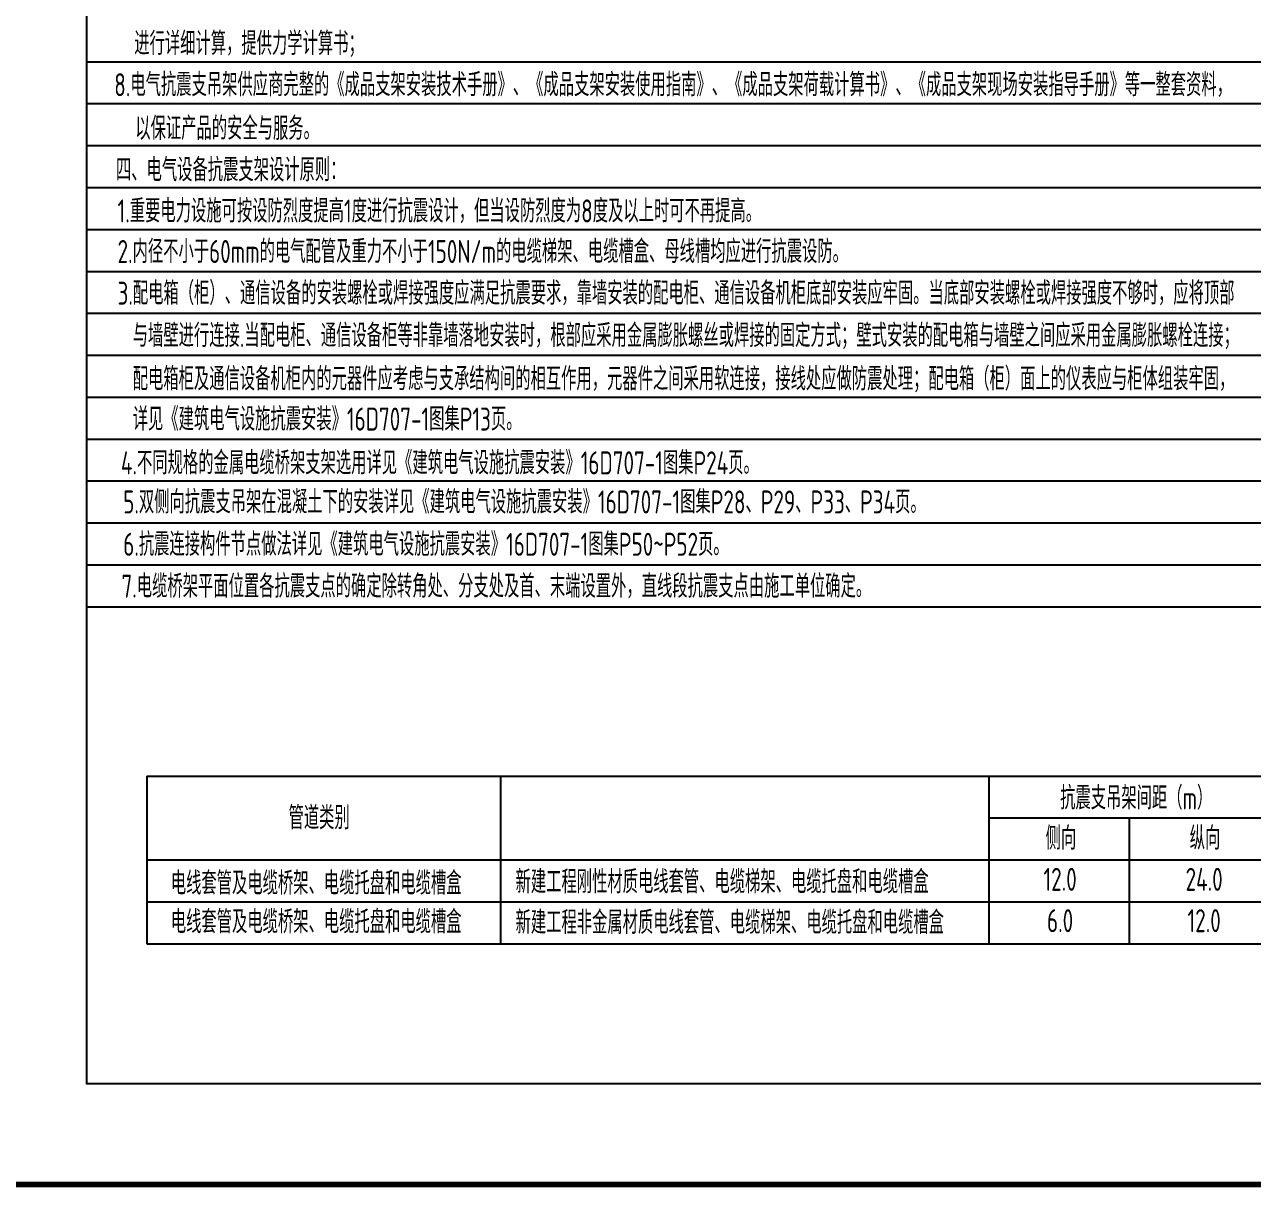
# Model space of a CAD drawing. Extents: x 2803505 to 5851001, y -1372902 to 24339.
# Drawn here: x 3328393 to 3349740, y -628904 to -608683 of the extents above; entities that cross this region are included whole.
import ezdxf

# ---------------------------------------------------------------- set-up
doc = ezdxf.new("R2010")
doc.units = 0
doc.header["$LTSCALE"] = 1000
doc.header["$MEASUREMENT"] = 0
doc.layers.add('TEL_TEXT', color=7, linetype='CONTINUOUS')
doc.layers.add('图框', color=147, linetype='CONTINUOUS', lineweight=20)
doc.styles.add('TSSD_Dimension', font='Tssdeng.shx', dxfattribs={"width": 0.7, "bigfont": 'tssdchn.shx'})

msp = doc.modelspace()

# ---------------------------------------------------------------- linework, layer by layer
at = {"layer": 'TEL_TEXT'}
for p, q in [((3330516.4, -621749.9), (3330516.4, -624665.9)), ((3330516.4, -621749.9), (3350163.9, -621749.9)), ((3336669.9, -621749.9), (3336669.9, -624665.9)), ((3345159, -621749.9), (3345159, -624665.9)), ((3345159, -622478.9), (3350163.9, -622478.9)), ((3347594.1, -622478.9), (3347594.1, -624665.9)), ((3330516.4, -623207.9), (3350163.9, -623207.9)), ((3330516.4, -623207.9), (3350163.9, -623207.9)), ((3330516.4, -623936.9), (3350163.9, -623936.9)), ((3330516.4, -624665.9), (3350163.9, -624665.9))]:
    msp.add_line(p, q, dxfattribs=at)
for points in [[(3329472.4, -591833), (3329472.4, -627093.4), (3351456.8, -627093.4), (3351456.8, -591833)], [(3329472.4, -609329), (3351456.8, -609329)], [(3329472.4, -610058), (3351456.8, -610058)], [(3329472.4, -610787), (3351456.8, -610787)], [(3329472.4, -611516), (3351456.8, -611516)], [(3329472.4, -612245), (3351456.8, -612245)], [(3329472.4, -612974), (3351456.8, -612974)], [(3329472.4, -613703), (3351456.8, -613703)], [(3329472.4, -614432), (3351456.8, -614432)], [(3329472.4, -615161), (3351456.8, -615161)], [(3329472.4, -615890), (3351456.8, -615890)], [(3329472.4, -616619), (3351456.8, -616619)], [(3329472.4, -617348), (3351456.8, -617348)], [(3329472.4, -618077), (3351456.8, -618077)], [(3329472.4, -618806), (3351456.8, -618806)]]:
    msp.add_lwpolyline(points, dxfattribs=at)
at = {"layer": '图框', "const_width": 100}
msp.add_lwpolyline([(3304059.5, -628853.6), (3359959.5, -628853.6), (3359959.5, -588853.6), (3304059.5, -588853.6)], close=True, dxfattribs=at)

# ---------------------------------------------------------------- texts
at = {"layer": 'TEL_TEXT', "style": 'TSSD_Dimension', "width": 0.7}
for s, p in [('进行详细计算，提供力学计算书；', (3330300.3, -609211.7)), ('8.电气抗震支吊架供应商完整的《成品支架安装技术手册》、《成品支架安装使用指南》、《成品支架荷载计算书》、《成品支架现场安装指导手册》等一整套资料，', (3329951.7, -609929.1)), ('以保证产品的安全与服务。', (3330318.1, -610688.4)), ('四、电气设备抗震支架设计原则：', (3329981.8, -611409.3)), ('  1.重要电力设施可按设防烈度提高1度进行抗震设计，但当设防烈度为8度及以上时可不再提高。', (3329669.8, -612124.5)), ('  2.内径不小于60mm的电气配管及重力不小于150N/m的电缆梯架、电缆槽盒、母线槽均应进行抗震设防。', (3329669.8, -612829.1)), ('  3.配电箱（柜）、通信设备的安装螺栓或焊接强度应满足抗震要求，靠墙安装的配电柜、通信设备机柜底部安装应牢固。当底部安装螺栓或焊接强度不够时，应将顶部', (3329669.8, -613554.2)), ('与墙壁进行连接.当配电柜、通信设备柜等非靠墙落地安装时，根部应采用金属膨胀螺丝或焊接的固定方式；壁式安装的配电箱与墙壁之间应采用金属膨胀螺栓连接；', (3330273.2, -614289.5)), ('配电箱柜及通信设备机柜内的元器件应考虑与支承结构间的相互作用，元器件之间采用软连接，接线处应做防震处理；配电箱（柜）面上的仪表应与柜体组装牢固，', (3330273.2, -615043.2)), ('详见《建筑电气设施抗震安装》16D707-1图集P13页。', (3330273.2, -615743.2)), ('  4.不同规格的金属电缆桥架支架选用详见《建筑电气设施抗震安装》16D707-1图集P24页。', (3329728.3, -616504.3)), ('  5.双侧向抗震支吊架在混凝土下的安装详见《建筑电气设施抗震安装》16D707-1图集P28、P29、P33、P34页。', (3329767.7, -617184.3)), ('  6.抗震连接构件节点做法详见《建筑电气设施抗震安装》16D707-1图集P50~P52页。', (3329767.7, -617920)), (' 7.电缆桥架平面位置各抗震支点的确定除转角处、分支处及首、末端设置外，直线段抗震支点由施工单位确定。', (3329908.2, -618648.8))]:
    msp.add_text(s, height=400, dxfattribs=at).set_placement(p)
at = {"layer": 'TEL_TEXT', "char_height": 400, "style": 'TSSD_Dimension'}
for s, insert, width, attachment_point in [('抗震支吊架间距（m）', (3346397, -621931), 17314.006, 1), ('管道类别', (3332982.3, -622274.8), 28987.307, 1), ('侧向', (3346145.2, -622629.4), 17314.006, 1), ('纵向', (3348649.2, -622629.4), 17314.006, 1), ('电线套管及电缆桥架、电缆托盘和电缆槽盒', (3330935.9, -623412.5), 28987.307, 1), ('新建工程刚性材质电线套管、电缆梯架、电缆托盘和电缆槽盒', (3336929.2, -623389.4), 17314.006, 1), ('12.0', (3346396.3, -623546.2), 1911.448, 5), ('24.0', (3348900.4, -623546.2), 1911.448, 5), ('电线套管及电缆桥架、电缆托盘和电缆槽盒', (3330935.9, -624084.6), 28987.307, 1), ('新建工程非金属材质电线套管、电缆梯架、电缆托盘和电缆槽盒', (3336929.2, -624095.4), 18055.809, 1), ('6.0', (3346396.3, -624264.7), 1433.586, 5), ('12.0', (3348900.4, -624264.7), 1911.448, 5)]:
    msp.add_mtext(s, dxfattribs=dict(at, insert=insert, width=width, attachment_point=attachment_point))

doc.saveas('drawing.dxf')
